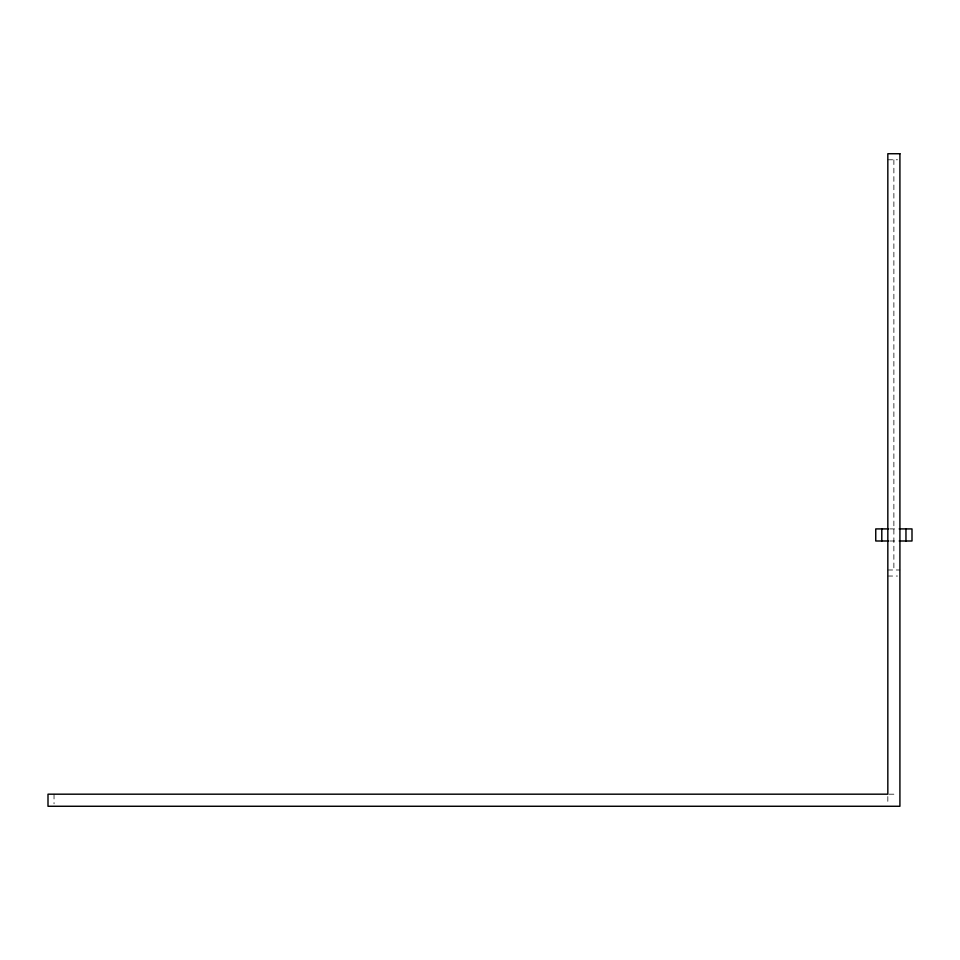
<?xml version="1.0" encoding="UTF-8"?>
<svg xmlns="http://www.w3.org/2000/svg" width="960" height="960" viewBox="0 0 960 960"><rect width="100%" height="100%" fill="white"/><g stroke="black" fill="none" stroke-linecap="round" stroke-linejoin="round"><path stroke-width="0.72" stroke-dasharray="4.8 3.6" d="M887.832 159.78L897.504 159.78M889.848 528.912L897.9 528.912M889.848 540.996L897.9 540.996M887.832 569.988L899.916 569.988M887.832 576.036L897.504 576.036M893.88 794.184L887.832 794.184L887.832 803.844M893.88 159.78L893.88 569.988M54.036 794.184L54.036 803.844"/><path stroke-width="1.44" d="M888.504 528.912L875.748 528.912L875.748 540.996L888.504 540.996M899.244 528.912L912 528.912L912 540.996L899.244 540.996M905.964 528.912L905.964 540.996M881.796 528.912L881.796 540.996M899.916 153.732L887.832 153.732L887.832 794.184L48 794.184L48 806.268L899.916 806.268L899.916 153.732"/></g></svg>
